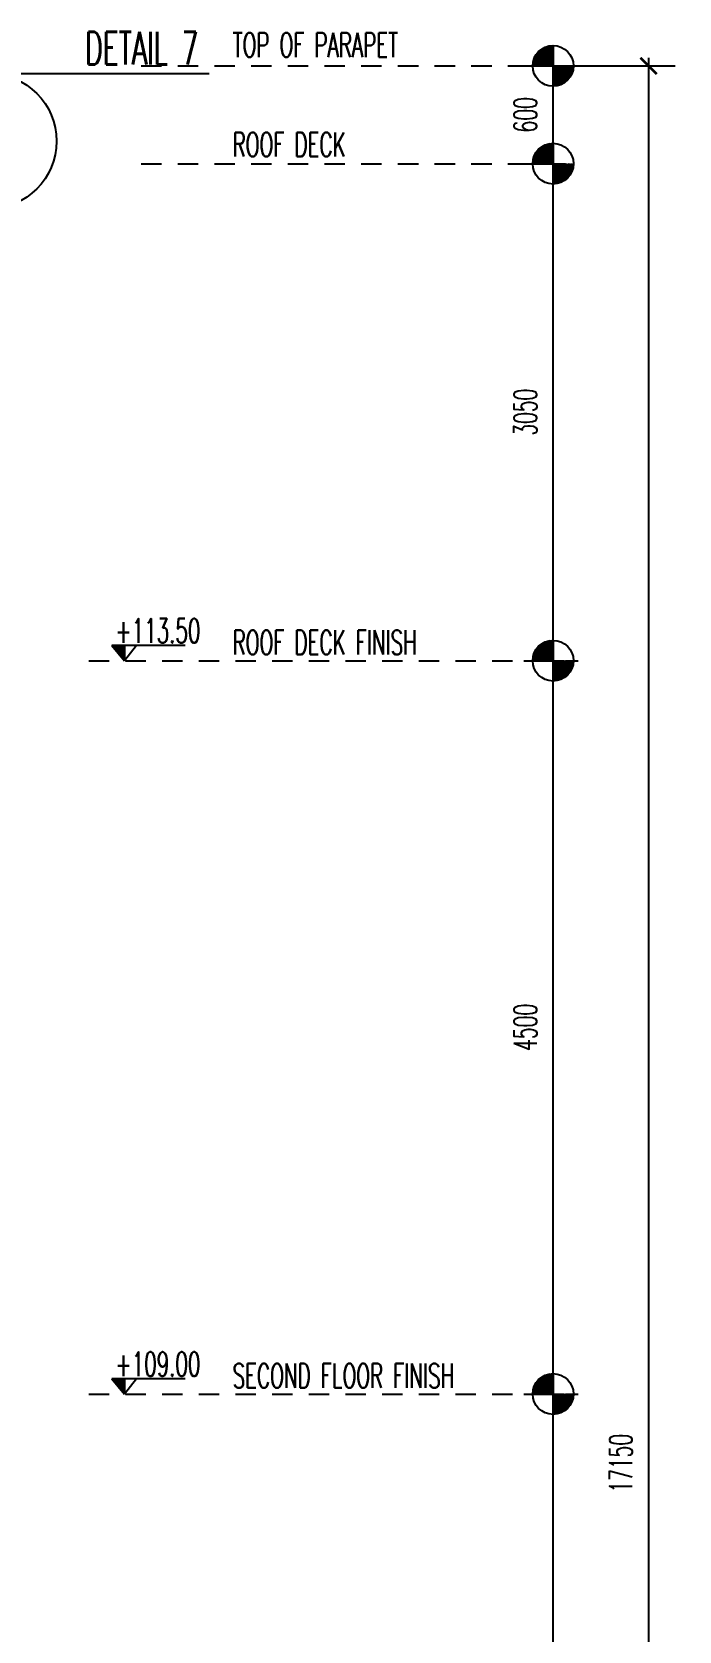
# Model space of a CAD drawing. Extents: x 417968.7 to 418005.4, y 43443.8 to 43480.2.
# Drawn here: x 417998.64 to 418002.61, y 43466.71 to 43476.52 of the extents above; entities that cross this region are included whole.
import ezdxf

# ---------------------------------------------------------------- set-up
doc = ezdxf.new("R2010")
doc.units = 0
doc.header["$MEASUREMENT"] = 0
doc.header["$PDMODE"] = 3
doc.header["$PDSIZE"] = 0.1
doc.linetypes.add('HIDDEN2', pattern=[0.1875, 0.125, -0.0625])
doc.layers.get('0').update_dxf_attribs({"linetype": 'CONTINUOUS'})
doc.layers.get('DEFPOINTS').update_dxf_attribs({"linetype": 'CONTINUOUS'})
for name, color, linetype in [('DIM', 4, 'CONTINUOUS'), ('DIM-OUT', 4, 'CONTINUOUS'), ('EL-LEVS', 4, 'CONTINUOUS'), ('ELEV-LEV', 3, 'CONTINUOUS'), ('TXT', 2, 'CONTINUOUS'), ('TXT1', 2, 'CONTINUOUS')]:
    doc.layers.add(name, color=color, linetype=linetype)
doc.styles.add('ROMANS', font='ROMANS.shx', dxfattribs={"width": 0.6})
doc.dimstyles.new('STANDARD in', dxfattribs={"dimtxt": 0.14, "dimasz": 0.1, "dimexe": 0.07, "dimexo": 0.05, "dimgap": 0.1, "dimtad": 1, "dimdec": 0, "dimlfac": 1000, "dimzin": 0, "dimdsep": 46, "dimtxsty": 'ROMANS', "dimblk": 'ARCHTICK', "dimcen": 0.05, "dimdle": 0.05, "dimclrd": 4, "dimclre": 4, "dimclrt": 2, "dimadec": 0, "dimazin": 0, "dimtfac": 1, "dimtdec": 0, "dimtmove": 2, "dimatfit": 3, "dimfxl": 0, "dimtolj": 1, "dimtzin": 0, "dimarcsym": 0})

# ---------------------------------------------------------------- blocks, each defined once
blk = doc.blocks.new('_ARCHTICK')
at = {"color": 0, "linetype": 'ByBlock', "const_width": 0.15}
blk.add_lwpolyline([(-0.5, -0.5), (0.5, 0.5)], dxfattribs=at)
blk = doc.blocks.new('*D107')
at = {"layer": 'DEFPOINTS', "color": 0}
for p in [(418001.6081, 43468.1606), (418001.8369, 43468.1606), (418001.6081, 43463.6606)]:
    blk.add_point(p, dxfattribs=at)
at = {"layer": 'DIM-OUT', "color": 4, "lineweight": -2}
for p, q in [((418001.8369, 43463.6106), (418001.8369, 43468.2106)), ((418001.6581, 43468.1606), (418001.9069, 43468.1606)), ((418001.6581, 43463.6606), (418001.9069, 43463.6606))]:
    blk.add_line(p, q, dxfattribs=at)
at = {"layer": 'DIM-OUT', "color": 4, "lineweight": -2, "xscale": 0.1, "yscale": 0.1, "zscale": 0.1}
for p, rotation in [((418001.8369, 43468.1606), 90), ((418001.8369, 43463.6606), 270)]:
    blk.add_blockref('_ARCHTICK', p, dxfattribs=dict(at, rotation=rotation))
at = {"layer": 'DIM-OUT', "color": 2, "insert": (418001.6669, 43465.9106), "char_height": 0.14, "attachment_point": 5, "rotation": 90, "style": 'ROMANS'}
blk.add_mtext('\\A1;4500', dxfattribs=at)
blk = doc.blocks.new('*D106')
at = {"layer": 'DEFPOINTS', "color": 0}
for p in [(418001.6081, 43472.6606), (418001.8369, 43472.6606), (418001.6081, 43468.1606)]:
    blk.add_point(p, dxfattribs=at)
at = {"layer": 'DIM-OUT', "color": 4, "lineweight": -2}
for p, q in [((418001.6581, 43472.6606), (418001.9069, 43472.6606)), ((418001.8369, 43468.1106), (418001.8369, 43472.7106)), ((418001.6581, 43468.1606), (418001.9069, 43468.1606))]:
    blk.add_line(p, q, dxfattribs=at)
at = {"layer": 'DIM-OUT', "color": 4, "lineweight": -2, "xscale": 0.1, "yscale": 0.1, "zscale": 0.1}
for p, rotation in [((418001.8369, 43472.6606), 90), ((418001.8369, 43468.1606), 270)]:
    blk.add_blockref('_ARCHTICK', p, dxfattribs=dict(at, rotation=rotation))
at = {"layer": 'DIM-OUT', "color": 2, "insert": (418001.6669, 43470.4106), "char_height": 0.14, "attachment_point": 5, "rotation": 90, "style": 'ROMANS'}
blk.add_mtext('\\A1;4500', dxfattribs=at)
blk = doc.blocks.new('*D105')
at = {"layer": 'DEFPOINTS', "color": 0}
for p in [(418001.6521, 43476.3106), (418001.6521, 43459.1606), (418002.4231, 43459.1606)]:
    blk.add_point(p, dxfattribs=at)
at = {"layer": 'DIM-OUT', "color": 4, "lineweight": -2}
for p, q in [((418002.4231, 43476.3606), (418002.4231, 43459.1106)), ((418001.7021, 43476.3106), (418002.4931, 43476.3106)), ((418001.7021, 43459.1606), (418002.4931, 43459.1606))]:
    blk.add_line(p, q, dxfattribs=at)
at = {"layer": 'DIM-OUT', "color": 4, "lineweight": -2, "xscale": 0.1, "yscale": 0.1, "zscale": 0.1}
for p, rotation in [((418002.4231, 43476.3106), 90), ((418002.4231, 43459.1606), 270)]:
    blk.add_blockref('_ARCHTICK', p, dxfattribs=dict(at, rotation=rotation))
at = {"layer": 'DIM-OUT', "color": 2, "insert": (418002.2531, 43467.7356), "char_height": 0.14, "attachment_point": 5, "rotation": 90, "style": 'ROMANS'}
blk.add_mtext('\\A1;17150', dxfattribs=at)
blk = doc.blocks.new('*D104')
at = {"layer": 'DEFPOINTS', "color": 0}
for p in [(418001.6081, 43475.7106), (418001.8369, 43475.7106), (418001.6081, 43472.6606)]:
    blk.add_point(p, dxfattribs=at)
at = {"layer": 'DIM-OUT', "color": 4, "lineweight": -2}
for p, q in [((418001.6581, 43475.7106), (418001.9069, 43475.7106)), ((418001.8369, 43472.6106), (418001.8369, 43475.7606)), ((418001.6581, 43472.6606), (418001.9069, 43472.6606))]:
    blk.add_line(p, q, dxfattribs=at)
at = {"layer": 'DIM-OUT', "color": 4, "lineweight": -2, "xscale": 0.1, "yscale": 0.1, "zscale": 0.1}
for p, rotation in [((418001.8369, 43475.7106), 90), ((418001.8369, 43472.6606), 270)]:
    blk.add_blockref('_ARCHTICK', p, dxfattribs=dict(at, rotation=rotation))
at = {"layer": 'DIM-OUT', "color": 2, "insert": (418001.6669, 43474.1856), "char_height": 0.14, "attachment_point": 5, "rotation": 90, "style": 'ROMANS'}
blk.add_mtext('\\A1;3050', dxfattribs=at)
blk = doc.blocks.new('*D103')
at = {"layer": 'DEFPOINTS', "color": 0}
for p in [(418001.6081, 43476.3106), (418001.8369, 43476.3106), (418001.6081, 43475.7106)]:
    blk.add_point(p, dxfattribs=at)
at = {"layer": 'DIM-OUT', "color": 4, "lineweight": -2}
for p, q in [((418001.8369, 43475.6606), (418001.8369, 43476.3606)), ((418001.6581, 43476.3106), (418001.9069, 43476.3106)), ((418001.6581, 43475.7106), (418001.9069, 43475.7106))]:
    blk.add_line(p, q, dxfattribs=at)
at = {"layer": 'DIM-OUT', "color": 4, "lineweight": -2, "xscale": 0.1, "yscale": 0.1, "zscale": 0.1}
for p, rotation in [((418001.8369, 43476.3106), 90), ((418001.8369, 43475.7106), 270)]:
    blk.add_blockref('_ARCHTICK', p, dxfattribs=dict(at, rotation=rotation))
at = {"layer": 'DIM-OUT', "color": 2, "insert": (418001.6669, 43476.0106), "char_height": 0.14, "attachment_point": 5, "rotation": 90, "style": 'ROMANS'}
blk.add_mtext('\\A1;600', dxfattribs=at)
blk = doc.blocks.new('*X27')
at = {"color": 0}
for p, q in [((64.922, 92.304), (64.934, 92.317)), ((64.923, 92.288), (64.952, 92.317)), ((64.925, 92.273), (64.97, 92.317)), ((64.928, 92.258), (64.987, 92.317)), ((64.932, 92.244), (65.005, 92.317)), ((64.937, 92.231), (65.023, 92.317)), ((64.942, 92.218), (65.04, 92.317)), ((64.947, 92.206), (65.058, 92.317)), ((64.953, 92.195), (65.076, 92.317)), ((64.96, 92.184), (65.093, 92.317)), ((64.967, 92.173), (65.111, 92.317)), ((64.975, 92.163), (65.129, 92.317)), ((64.983, 92.153), (65.146, 92.317)), ((64.991, 92.144), (65.164, 92.317)), ((65, 92.135), (65.171, 92.307)), ((65.009, 92.127), (65.171, 92.289)), ((65.019, 92.119), (65.171, 92.271)), ((65.029, 92.111), (65.171, 92.254)), ((65.04, 92.104), (65.171, 92.236)), ((65.051, 92.098), (65.171, 92.218)), ((65.063, 92.092), (65.171, 92.201)), ((65.075, 92.086), (65.171, 92.183)), ((65.088, 92.081), (65.171, 92.165)), ((65.101, 92.077), (65.171, 92.148)), ((65.115, 92.073), (65.171, 92.13)), ((65.13, 92.071), (65.171, 92.112)), ((65.145, 92.068), (65.171, 92.094)), ((65.162, 92.067), (65.171, 92.077))]:
    blk.add_line(p, q, dxfattribs=at)
blk = doc.blocks.new('*X26')
at = {"color": 0}
for p, q in [((65.171, 92.554), (65.184, 92.567)), ((65.171, 92.536), (65.2, 92.565)), ((65.171, 92.519), (65.216, 92.563)), ((65.171, 92.501), (65.23, 92.56)), ((65.171, 92.483), (65.244, 92.556)), ((65.171, 92.466), (65.257, 92.552)), ((65.171, 92.448), (65.27, 92.547)), ((65.171, 92.43), (65.282, 92.541)), ((65.171, 92.413), (65.294, 92.535)), ((65.171, 92.395), (65.305, 92.528)), ((65.171, 92.377), (65.315, 92.521)), ((65.171, 92.36), (65.326, 92.514)), ((65.171, 92.342), (65.335, 92.506)), ((65.171, 92.324), (65.345, 92.497)), ((65.182, 92.317), (65.353, 92.489)), ((65.2, 92.317), (65.362, 92.479)), ((65.217, 92.317), (65.37, 92.469)), ((65.235, 92.317), (65.377, 92.459)), ((65.253, 92.317), (65.384, 92.449)), ((65.27, 92.317), (65.391, 92.437)), ((65.288, 92.317), (65.397, 92.426)), ((65.306, 92.317), (65.402, 92.414)), ((65.323, 92.317), (65.407, 92.401)), ((65.341, 92.317), (65.411, 92.387)), ((65.359, 92.317), (65.415, 92.373)), ((65.376, 92.317), (65.418, 92.359)), ((65.394, 92.317), (65.42, 92.343)), ((65.412, 92.317), (65.421, 92.327))]:
    blk.add_line(p, q, dxfattribs=at)

msp = doc.modelspace()

# ---------------------------------------------------------------- hatches: boundary and pattern name
at = {"layer": 'ELEV-LEV', "linetype": 'Continuous'}
h = msp.add_hatch(dxfattribs=at)
h.set_pattern_fill('ANSI31', color=6, scale=0.0152, angle=450, style=0)
h.set_pattern_definition([(135, (417932.982545, 43483.9170202), (-0.001343502884, -0.001343502884), [])])
h.paths.add_polyline_path([(417999.1304, 43472.7532), (417999.2084, 43472.659), (417999.2084, 43472.7532)])
h = msp.add_hatch(dxfattribs=at)
h.set_pattern_fill('ANSI31', color=6, scale=0.0152, angle=450, style=0)
h.set_pattern_definition([(135, (417932.982545, 43479.4170202), (-0.001343502884, -0.001343502884), [])])
h.paths.add_polyline_path([(417999.1304, 43468.2532), (417999.2084, 43468.159), (417999.2084, 43468.2532)])

# ---------------------------------------------------------------- linework, layer by layer
at = {"layer": 'DIM', "color": 6}
msp.add_line((417999.7267, 43476.2629), (417998.3769, 43476.2629), dxfattribs=at)
msp.add_circle((417998.3769, 43475.8489), 0.414, dxfattribs=at)
at = {"layer": 'EL-LEVS', "color": 11, "linetype": 'HIDDEN2'}
for p, q in [((417999.3104, 43476.3106), (418002.6096, 43476.3106)), ((417999.3104, 43475.7106), (418001.9911, 43475.7106)), ((417998.9883, 43472.6606), (418001.9911, 43472.6606)), ((417998.9883, 43468.1606), (418001.9911, 43468.1606))]:
    msp.add_line(p, q, dxfattribs=at)
at = {"layer": 'ELEV-LEV', "color": 6}
for p, q in [((417999.5809, 43472.7532), (417999.1304, 43472.7532)), ((417999.1304, 43472.7532), (417999.2084, 43472.659)), ((417999.2811, 43472.7532), (417999.2084, 43472.659)), ((417999.2084, 43472.7532), (417999.2084, 43472.659)), ((417999.5809, 43468.2532), (417999.1304, 43468.2532)), ((417999.1304, 43468.2532), (417999.2084, 43468.159)), ((417999.2811, 43468.2532), (417999.2084, 43468.159)), ((417999.2084, 43468.2532), (417999.2084, 43468.159))]:
    msp.add_line(p, q, dxfattribs=at)
at = {"layer": 'TXT1'}
for p, q in [((418001.8369, 43476.4356), (418001.8369, 43476.1856)), ((418001.8369, 43475.8356), (418001.8369, 43475.5856)), ((418001.8369, 43472.7856), (418001.8369, 43472.5356)), ((418001.8369, 43468.2856), (418001.8369, 43468.0356))]:
    msp.add_line(p, q, dxfattribs=at)
for centre in [(418001.8369, 43476.3106), (418001.8369, 43475.7106), (418001.8369, 43472.6606), (418001.8369, 43468.1606)]:
    msp.add_circle(centre, 0.125, dxfattribs=at)

# ---------------------------------------------------------------- block references
at = {"layer": 'TXT1', "xscale": -0.5, "yscale": 0.5, "zscale": 0.5}
for name, p in [('*X26', (418034.4226, 43430.1521)), ('*X27', (418034.4226, 43430.1521)), ('*X26', (418034.4226, 43429.5521)), ('*X27', (418034.4226, 43429.5521)), ('*X26', (418034.4226, 43426.5021)), ('*X27', (418034.4226, 43426.5021)), ('*X26', (418034.4226, 43422.0021)), ('*X27', (418034.4226, 43422.0021))]:
    msp.add_blockref(name, p, dxfattribs=at)

# ---------------------------------------------------------------- texts
at = {"layer": 'TXT', "color": 6, "style": 'ROMANS', "width": 0.6}
msp.add_text('DETAIL 7', height=0.2, dxfattribs=at).set_placement((417998.9665, 43476.3188))
at = {"layer": 'TXT', "style": 'ROMANS', "width": 0.6}
for s, height, p in [('TOP OF PARAPET', 0.148966, (417999.8714, 43476.3652)), ('ROOF DECK ', 0.14897, (417999.8714, 43475.754)), ('+113.50', 0.14897, (417999.1525, 43472.7701)), ('ROOF DECK FINISH', 0.148966, (417999.8714, 43472.6983)), ('+109.00', 0.14897, (417999.1525, 43468.2701)), ('SECOND FLOOR FINISH', 0.148966, (417999.8714, 43468.1983))]:
    msp.add_text(s, height=height, dxfattribs=at).set_placement(p)

# ---------------------------------------------------------------- dimensions: what is measured, and where the dimension line sits
at = {"layer": 'DIM-OUT'}
for base, p1, p2, angle, picture, middle in [((418001.8369, 43476.3106), (418001.6081, 43475.7106), (418001.6081, 43476.3106), 270, '*D103', (418001.6669, 43476.0106)), ((418002.4231, 43459.1606), (418001.6521, 43476.3106), (418001.6521, 43459.1606), 90, '*D105', (418002.2531, 43467.7356)), ((418001.8369, 43475.7106), (418001.6081, 43472.6606), (418001.6081, 43475.7106), 270, '*D104', (418001.6669, 43474.1856)), ((418001.8369, 43472.6606), (418001.6081, 43468.1606), (418001.6081, 43472.6606), 270, '*D106', (418001.6669, 43470.4106)), ((418001.8369, 43468.1606), (418001.6081, 43463.6606), (418001.6081, 43468.1606), 270, '*D107', (418001.6669, 43465.9106))]:
    dim = msp.add_linear_dim(base=base, p1=p1, p2=p2, angle=angle, dimstyle='STANDARD in', dxfattribs=at)
    dim.commit()
    dim.dimension.update_dxf_attribs({"geometry": picture, "text_midpoint": middle})

doc.saveas('drawing.dxf')
